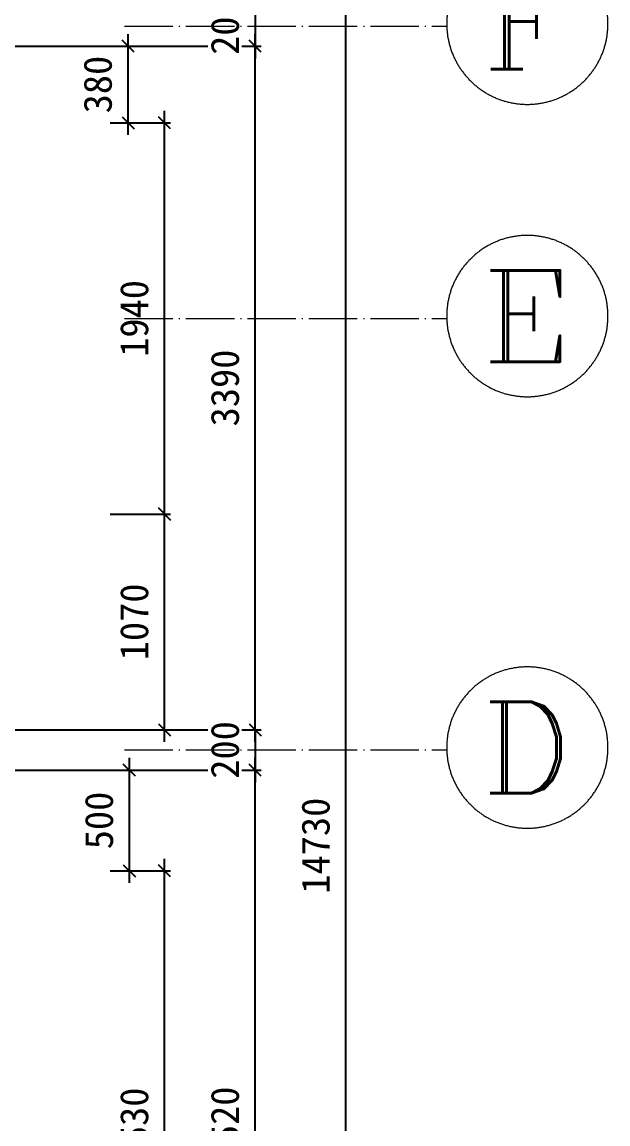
# Model space of a CAD drawing. Header units: millimetres. Extents: x -64529 to 3079702, y -28926 to 77119.
# Drawn here: x -17433 to -14526, y 8616 to 14082 of the extents above; entities that cross this region are included whole.
import ezdxf
from ezdxf.enums import TextEntityAlignment as Align

# ---------------------------------------------------------------- set-up
doc = ezdxf.new("R2010")
doc.units = ezdxf.units.MM
doc.header["$LTSCALE"] = 10
doc.linetypes.add('ACAD_ISO04W100', pattern=[30.5, 24, -3, 0.5, -3])
doc.layers.get('0').update_dxf_attribs({"color": 255})
doc.layers.get('Defpoints').update_dxf_attribs({"color": 255})
doc.layers.add('1浅浅', color=251, linetype='Continuous', lineweight=20)
doc.layers.add('A__轴线', color=3, linetype='ACAD_ISO04W100', lineweight=0)
doc.styles.add('_TCH_AXIS', font='COMPLEX', dxfattribs={"bigfont": 'GBCBIG'})
doc.styles.add('COMPLEX', font='COMPLEX')
doc.styles.get("Standard").update_dxf_attribs({"font": ''})
doc.styles.get('Standard').set_extended_font_data('SimSun')
doc.dimstyles.new('副本 外标注', dxfattribs={"dimtxt": 140, "dimasz": 60, "dimexe": 30, "dimexo": 30, "dimgap": 80, "dimtad": 1, "dimtoh": 1, "dimdec": 0, "dimtxsty": 'Standard', "dimblk": 'OBLIQUE', "dimcen": 2.5, "dimdle": 60, "dimclrd": 250, "dimclre": 250, "dimclrt": 44, "dimadec": 0, "dimazin": 0, "dimtfac": 1, "dimtdec": 0, "dimtix": 1, "dimtmove": 0, "dimatfit": 3, "dimldrblk": 'DOTSMALL', "dimfxl": 1, "dimtfill": 1, "dimarcsym": 0})

# ---------------------------------------------------------------- blocks, each defined once
blk = doc.blocks.new('_Oblique')
at = {"color": 0, "linetype": 'ByBlock', "lineweight": -2}
blk.add_line((-0.5, -0.5), (0.5, 0.5), dxfattribs=at)
blk = doc.blocks.new('*D579')
at = {"layer": '1浅浅', "color": 250, "lineweight": -2, "transparency": 16777216}
for p, q in [((-16725.8, 7281.5), (-16725.8, 9931.5)), ((-16995.8, 9871.5), (-16695.8, 9871.5)), ((-16995.8, 7341.5), (-16695.8, 7341.5))]:
    blk.add_line(p, q, dxfattribs=at)
at = {"layer": 'Defpoints', "color": 0, "lineweight": 30, "transparency": 16777216}
for p in [(-17025.8, 9871.5), (-16725.8, 9871.5), (-17025.8, 7341.5)]:
    blk.add_point(p, dxfattribs=at)
at = {"layer": '1浅浅', "color": 250, "lineweight": -2, "transparency": 16777216, "xscale": 60, "yscale": 60, "zscale": 60}
for p, rotation in [((-16725.8, 9871.5), 90), ((-16725.8, 7341.5), 270)]:
    blk.add_blockref('_Oblique', p, dxfattribs=dict(at, rotation=rotation))
at = {"layer": '1浅浅', "color": 44, "transparency": 16777216, "insert": (-16875.8, 8606.5), "char_height": 140, "attachment_point": 5, "rotation": 90, "bg_fill": 3, "box_fill_scale": 1.1, "bg_fill_color": 256, "bg_fill_true_color": 13158600, "bg_fill_transparency": 10874476}
blk.add_mtext('2530', dxfattribs=at)
blk = doc.blocks.new('_DotSmall')
at = {"color": 0, "linetype": 'ByBlock', "const_width": 0.5}
blk.add_lwpolyline([(-0.0625, 0, 1), (0.0625, 0, 1)], format="xyb", close=True, dxfattribs=at)
blk = doc.blocks.new('*D580')
at = {"layer": '1浅浅', "color": 250, "lineweight": -2, "transparency": 16777216}
for p, q in [((-16900.6, 9811.5), (-16900.6, 10431.5)), ((-16995.8, 10371.5), (-16870.6, 10371.5)), ((-16995.8, 9871.5), (-16870.6, 9871.5))]:
    blk.add_line(p, q, dxfattribs=at)
at = {"layer": 'Defpoints', "color": 0, "lineweight": 30, "transparency": 16777216}
for p in [(-17025.8, 10371.5), (-16900.6, 10371.5), (-17025.8, 9871.5)]:
    blk.add_point(p, dxfattribs=at)
at = {"layer": '1浅浅', "color": 250, "lineweight": -2, "transparency": 16777216, "xscale": 60, "yscale": 60, "zscale": 60}
for p, rotation in [((-16900.6, 10371.5), 90), ((-16900.6, 9871.5), 270)]:
    blk.add_blockref('_Oblique', p, dxfattribs=dict(at, rotation=rotation))
at = {"layer": '1浅浅', "color": 44, "transparency": 16777216, "insert": (-17050.6, 10121.5), "char_height": 140, "attachment_point": 5, "rotation": 90, "bg_fill": 3, "box_fill_scale": 1.1, "bg_fill_color": 256, "bg_fill_true_color": 13158600, "bg_fill_transparency": 16433864}
blk.add_mtext('500', dxfattribs=at)
blk = doc.blocks.new('*D581')
at = {"layer": '1浅浅', "color": 250, "lineweight": -2, "transparency": 16777216}
for p, q in [((-16725.8, 10511.5), (-16725.8, 11701.5)), ((-16995.8, 11641.5), (-16695.8, 11641.5)), ((-16995.8, 10571.5), (-16695.8, 10571.5))]:
    blk.add_line(p, q, dxfattribs=at)
at = {"layer": 'Defpoints', "color": 0, "lineweight": 30, "transparency": 16777216}
for p in [(-17025.8, 11641.5), (-16725.8, 11641.5), (-17025.8, 10571.5)]:
    blk.add_point(p, dxfattribs=at)
at = {"layer": '1浅浅', "color": 250, "lineweight": -2, "transparency": 16777216, "xscale": 60, "yscale": 60, "zscale": 60}
for p, rotation in [((-16725.8, 11641.5), 90), ((-16725.8, 10571.5), 270)]:
    blk.add_blockref('_Oblique', p, dxfattribs=dict(at, rotation=rotation))
at = {"layer": '1浅浅', "color": 44, "transparency": 16777216, "insert": (-16875.8, 11106.5), "char_height": 140, "attachment_point": 5, "rotation": 90, "bg_fill": 3, "box_fill_scale": 1.1, "bg_fill_color": 256, "bg_fill_true_color": 13158600, "bg_fill_transparency": 16437476}
blk.add_mtext('1070', dxfattribs=at)
blk = doc.blocks.new('*D582')
at = {"layer": '1浅浅', "color": 250, "lineweight": -2, "transparency": 16777216}
for p, q in [((-16725.8, 11581.5), (-16725.8, 13641.5)), ((-16995.8, 13581.5), (-16695.8, 13581.5)), ((-16995.8, 11641.5), (-16695.8, 11641.5))]:
    blk.add_line(p, q, dxfattribs=at)
at = {"layer": 'Defpoints', "color": 0, "lineweight": 30, "transparency": 16777216}
for p in [(-17025.8, 13581.5), (-16725.8, 13581.5), (-17025.8, 11641.5)]:
    blk.add_point(p, dxfattribs=at)
at = {"layer": '1浅浅', "color": 250, "lineweight": -2, "transparency": 16777216, "xscale": 60, "yscale": 60, "zscale": 60}
for p, rotation in [((-16725.8, 13581.5), 90), ((-16725.8, 11641.5), 270)]:
    blk.add_blockref('_Oblique', p, dxfattribs=dict(at, rotation=rotation))
at = {"layer": '1浅浅', "color": 44, "transparency": 16777216, "insert": (-16875.8, 12611.5), "char_height": 140, "attachment_point": 5, "rotation": 90, "bg_fill": 3, "box_fill_scale": 1.1, "bg_fill_color": 256, "bg_fill_true_color": 13158600, "bg_fill_transparency": 16437476}
blk.add_mtext('1940', dxfattribs=at)
blk = doc.blocks.new('*D583')
at = {"layer": '1浅浅', "color": 250, "lineweight": -2, "transparency": 16777216}
for p, q in [((-16906.8, 13521.5), (-16906.8, 14021.5)), ((-16995.8, 13961.5), (-16876.8, 13961.5)), ((-16995.8, 13581.5), (-16876.8, 13581.5))]:
    blk.add_line(p, q, dxfattribs=at)
at = {"layer": 'Defpoints', "color": 0, "lineweight": 30, "transparency": 16777216}
for p in [(-17025.8, 13961.5), (-16906.8, 13961.5), (-17025.8, 13581.5)]:
    blk.add_point(p, dxfattribs=at)
at = {"layer": '1浅浅', "color": 250, "lineweight": -2, "transparency": 16777216, "xscale": 60, "yscale": 60, "zscale": 60}
for p, rotation in [((-16906.8, 13961.5), 90), ((-16906.8, 13581.5), 270)]:
    blk.add_blockref('_Oblique', p, dxfattribs=dict(at, rotation=rotation))
at = {"layer": '1浅浅', "color": 44, "transparency": 16777216, "insert": (-17056.8, 13771.5), "char_height": 140, "attachment_point": 5, "rotation": 90, "bg_fill": 3, "box_fill_scale": 1.1, "bg_fill_color": 256, "bg_fill_true_color": 13158600, "bg_fill_transparency": 16437476}
blk.add_mtext('380', dxfattribs=at)
blk = doc.blocks.new('*D588')
at = {"layer": '1浅浅', "color": 250, "lineweight": -2, "transparency": 16777216}
for p, q in [((-16275.8, 6791.5), (-16275.8, 10431.5)), ((-16995.8, 10371.5), (-16245.8, 10371.5)), ((-16995.8, 6851.5), (-16245.8, 6851.5))]:
    blk.add_line(p, q, dxfattribs=at)
at = {"layer": 'Defpoints', "color": 0, "lineweight": 30, "transparency": 16777216}
for p in [(-17025.8, 10371.5), (-16275.8, 10371.5), (-17025.8, 6851.5)]:
    blk.add_point(p, dxfattribs=at)
at = {"layer": '1浅浅', "color": 250, "lineweight": -2, "transparency": 16777216, "xscale": 60, "yscale": 60, "zscale": 60}
for p, rotation in [((-16275.8, 10371.5), 90), ((-16275.8, 6851.5), 270)]:
    blk.add_blockref('_Oblique', p, dxfattribs=dict(at, rotation=rotation))
at = {"layer": '1浅浅', "color": 44, "transparency": 16777216, "insert": (-16425.8, 8611.5), "char_height": 140, "attachment_point": 5, "rotation": 90, "bg_fill": 3, "box_fill_scale": 1.1, "bg_fill_color": 256, "bg_fill_true_color": 13158600, "bg_fill_transparency": 10573020}
blk.add_mtext('3520', dxfattribs=at)
blk = doc.blocks.new('*D589')
at = {"layer": '1浅浅', "color": 250, "lineweight": -2, "transparency": 16777216}
for p, q in [((-16275.8, 10511.5), (-16275.8, 14021.5)), ((-16995.8, 13961.5), (-16245.8, 13961.5)), ((-16995.8, 10571.5), (-16245.8, 10571.5))]:
    blk.add_line(p, q, dxfattribs=at)
at = {"layer": 'Defpoints', "color": 0, "lineweight": 30, "transparency": 16777216}
for p in [(-17025.8, 13961.5), (-16275.8, 13961.5), (-17025.8, 10571.5)]:
    blk.add_point(p, dxfattribs=at)
at = {"layer": '1浅浅', "color": 250, "lineweight": -2, "transparency": 16777216, "xscale": 60, "yscale": 60, "zscale": 60}
for p, rotation in [((-16275.8, 13961.5), 90), ((-16275.8, 10571.5), 270)]:
    blk.add_blockref('_Oblique', p, dxfattribs=dict(at, rotation=rotation))
at = {"layer": '1浅浅', "color": 44, "transparency": 16777216, "insert": (-16425.8, 12266.5), "char_height": 140, "attachment_point": 5, "rotation": 90, "bg_fill": 3, "box_fill_scale": 1.1, "bg_fill_color": 256, "bg_fill_true_color": 13158600, "bg_fill_transparency": 16437476}
blk.add_mtext('3390', dxfattribs=at)
blk = doc.blocks.new('*D591')
at = {"layer": '1浅浅', "color": 250, "lineweight": -2, "transparency": 16777216}
for p, q in [((-15825.8, 2571.5), (-15825.8, 17421.5)), ((-16995.8, 17361.5), (-15795.8, 17361.5)), ((-17730, 2631.5), (-15795.8, 2631.5))]:
    blk.add_line(p, q, dxfattribs=at)
at = {"layer": 'Defpoints', "color": 0, "lineweight": 30, "transparency": 16777216}
for p in [(-17025.8, 17361.5), (-15825.8, 17361.5), (-17760, 2631.5)]:
    blk.add_point(p, dxfattribs=at)
at = {"layer": '1浅浅', "color": 250, "lineweight": -2, "transparency": 16777216, "xscale": 60, "yscale": 60, "zscale": 60}
for p, rotation in [((-15825.8, 17361.5), 90), ((-15825.8, 2631.5), 270)]:
    blk.add_blockref('_Oblique', p, dxfattribs=dict(at, rotation=rotation))
at = {"layer": '1浅浅', "color": 44, "transparency": 16777216, "insert": (-15975.8, 9996.5), "char_height": 140, "attachment_point": 5, "rotation": 90, "bg_fill": 3, "box_fill_scale": 1.1, "bg_fill_color": 256, "bg_fill_true_color": 13158600, "bg_fill_transparency": 3955916}
blk.add_mtext('14730', dxfattribs=at)
blk = doc.blocks.new('*D638')
at = {"layer": '1浅浅', "color": 250, "lineweight": -2, "transparency": 16777216}
for p, q in [((-16275.8, 14161.5), (-16275.8, 14221.5)), ((-17730, 14161.5), (-16245.8, 14161.5)), ((-16275.8, 14161.5), (-16275.8, 13961.5)), ((-17730, 13961.5), (-16245.8, 13961.5)), ((-16275.8, 13961.5), (-16275.8, 13901.5))]:
    blk.add_line(p, q, dxfattribs=at)
at = {"layer": 'Defpoints', "color": 0, "lineweight": 30, "transparency": 16777216}
for p in [(-17760, 14161.5), (-17760, 13961.5), (-16275.8, 13961.5)]:
    blk.add_point(p, dxfattribs=at)
at = {"layer": '1浅浅', "color": 250, "lineweight": -2, "transparency": 16777216, "xscale": 60, "yscale": 60, "zscale": 60}
for p, rotation in [((-16275.8, 14161.5), 270), ((-16275.8, 13961.5), 90)]:
    blk.add_blockref('_Oblique', p, dxfattribs=dict(at, rotation=rotation))
at = {"layer": '1浅浅', "color": 44, "transparency": 16777216, "insert": (-16425.8, 14061.5), "char_height": 140, "attachment_point": 5, "rotation": 90, "bg_fill": 3, "box_fill_scale": 1.1, "bg_fill_color": 256, "bg_fill_true_color": 13158600, "bg_fill_transparency": 10880284}
blk.add_mtext('200', dxfattribs=at)
blk = doc.blocks.new('*D639')
at = {"layer": '1浅浅', "color": 250, "lineweight": -2, "transparency": 16777216}
for p, q in [((-16275.8, 10571.5), (-16275.8, 10631.5)), ((-17730, 10571.5), (-16245.8, 10571.5)), ((-16275.8, 10571.5), (-16275.8, 10371.5)), ((-17730, 10371.5), (-16245.8, 10371.5)), ((-16275.8, 10371.5), (-16275.8, 10311.5))]:
    blk.add_line(p, q, dxfattribs=at)
at = {"layer": 'Defpoints', "color": 0, "lineweight": 30, "transparency": 16777216}
for p in [(-17760, 10571.5), (-17760, 10371.5), (-16275.8, 10371.5)]:
    blk.add_point(p, dxfattribs=at)
at = {"layer": '1浅浅', "color": 250, "lineweight": -2, "transparency": 16777216, "xscale": 60, "yscale": 60, "zscale": 60}
for p, rotation in [((-16275.8, 10571.5), 270), ((-16275.8, 10371.5), 90)]:
    blk.add_blockref('_Oblique', p, dxfattribs=dict(at, rotation=rotation))
at = {"layer": '1浅浅', "color": 44, "transparency": 16777216, "insert": (-16425.8, 10471.5), "char_height": 140, "attachment_point": 5, "rotation": 90, "bg_fill": 3, "box_fill_scale": 1.1, "bg_fill_color": 256, "bg_fill_true_color": 13158600, "bg_fill_transparency": 2149187}
blk.add_mtext('200', dxfattribs=at)
blk = doc.blocks.new('_AXISO')
blk.add_circle((0, 0), 0.5)
at = {"style": 'COMPLEX', "width": 1.041667}
blk.add_attdef('A', text='', height=0.56, rotation=360, dxfattribs=at).set_placement((0.74875, -0.28), (1.24875, -0.28), align=Align.FIT)
blk = doc.blocks.new('20180421.144813')
at = {"layer": 'A__轴线'}
for p, q in [((21539.9, 14767), (23138.8, 14767)), ((21539.9, 13317), (23138.8, 13317)), ((21539.9, 11177), (23138.8, 11177))]:
    blk.add_line(p, q, dxfattribs=at)
ref = blk.add_blockref('_AXISO', (23538.6, 14778.7), dxfattribs=dict(at, xscale=-800, yscale=800, zscale=800))
ref.add_attrib('A', 'F', dxfattribs={"color": 7, "height": 452.5, "style": '_TCH_AXIS', "width": 1.3125}).set_placement((23312.3, 14552.5), (23764.9, 14552.5), align=Align.FIT)
ref = blk.add_blockref('_AXISO', (23538.6, 13328.7), dxfattribs=dict(at, xscale=-800, yscale=800, zscale=800))
ref.add_attrib('A', 'E', dxfattribs={"color": 7, "height": 452.5, "style": '_TCH_AXIS', "width": 1.3125}).set_placement((23312.3, 13102.5), (23764.9, 13102.5), align=Align.FIT)
ref = blk.add_blockref('_AXISO', (23538.6, 11188.7), dxfattribs=dict(at, xscale=-800, yscale=800, zscale=800))
ref.add_attrib('A', 'D', dxfattribs={"color": 7, "height": 452.5, "style": '_TCH_AXIS', "width": 1.235294}).set_placement((23312.3, 10962.5), (23764.9, 10962.5), align=Align.FIT)

msp = doc.modelspace()

# ---------------------------------------------------------------- dimensions: what is measured, and where the dimension line sits
at = {"layer": '1浅浅', "color": 251}
for base, p1, p2, picture, middle in [((-16725.8, 11641.5), (-17025.8, 10571.5), (-17025.8, 11641.5), '*D581', (-16875.8, 11106.5)), ((-16725.8, 9871.5), (-17025.8, 7341.5), (-17025.8, 9871.5), '*D579', (-16875.8, 8606.5))]:
    dim = msp.add_linear_dim(base=base, p1=p1, p2=p2, angle=270, dimstyle='副本 外标注', dxfattribs=at)
    dim.commit()
    dim.dimension.update_dxf_attribs({"geometry": picture, "text_midpoint": middle})

# ---------------------------------------------------------------- next in the draw order: dimensions: what is measured, and where the dimension line sits
dim = msp.add_linear_dim(base=(-16725.8, 13581.5), p1=(-17025.8, 11641.5), p2=(-17025.8, 13581.5), angle=270, dimstyle='副本 外标注', dxfattribs=at)
dim.commit()
dim.dimension.update_dxf_attribs({"geometry": '*D582', "text_midpoint": (-16875.8, 12611.5)})
dim = msp.add_linear_dim(base=(-16900.6, 10371.5), p1=(-17025.8, 9871.5), p2=(-17025.8, 10371.5), angle=270, dimstyle='副本 外标注', dxfattribs=at)
dim.commit()
dim.dimension.update_dxf_attribs({"geometry": '*D580', "text_midpoint": (-16900.6, 10121.5), "dimtype": 160})

# ---------------------------------------------------------------- next in the draw order: dimensions: what is measured, and where the dimension line sits
dim = msp.add_linear_dim(base=(-16906.8, 13961.5), p1=(-17025.8, 13581.5), p2=(-17025.8, 13961.5), angle=270, dimstyle='副本 外标注', dxfattribs=at)
dim.commit()
dim.dimension.update_dxf_attribs({"geometry": '*D583', "text_midpoint": (-16906.8, 13771.5), "dimtype": 160})
dim = msp.add_linear_dim(base=(-16275.8, 10371.5), p1=(-17025.8, 6851.5), p2=(-17025.8, 10371.5), angle=270, dimstyle='副本 外标注', dxfattribs=at)
dim.commit()
dim.dimension.update_dxf_attribs({"geometry": '*D588', "text_midpoint": (-16425.8, 8611.5)})

# ---------------------------------------------------------------- next in the draw order: dimensions: what is measured, and where the dimension line sits
dim = msp.add_linear_dim(base=(-16275.8, 13961.5), p1=(-17025.8, 10571.5), p2=(-17025.8, 13961.5), angle=270, dimstyle='副本 外标注', dxfattribs=at)
dim.commit()
dim.dimension.update_dxf_attribs({"geometry": '*D589', "text_midpoint": (-16425.8, 12266.5)})

# ---------------------------------------------------------------- next in the draw order: dimensions: what is measured, and where the dimension line sits
dim = msp.add_linear_dim(base=(-15825.8, 17361.5), p1=(-17760, 2631.5), p2=(-17025.8, 17361.5), angle=270, dimstyle='副本 外标注', dxfattribs=at)
dim.commit()
dim.dimension.update_dxf_attribs({"geometry": '*D591', "text_midpoint": (-15975.8, 9996.5)})

# ---------------------------------------------------------------- next in the draw order: dimensions: what is measured, and where the dimension line sits
for base, p1, p2, picture, middle in [((-16275.8, 13961.5), (-17760, 14161.5), (-17760, 13961.5), '*D638', (-16425.8, 14061.5)), ((-16275.8, 10371.5), (-17760, 10571.5), (-17760, 10371.5), '*D639', (-16425.8, 10471.5))]:
    dim = msp.add_linear_dim(base=base, p1=p1, p2=p2, angle=90, dimstyle='副本 外标注', dxfattribs=at)
    dim.commit()
    dim.dimension.update_dxf_attribs({"geometry": picture, "text_midpoint": middle})

# ---------------------------------------------------------------- next in the draw order: block references
msp.add_blockref('20180421.144813', (-38464.5, -705.5), dxfattribs=at)

doc.saveas('drawing.dxf')
